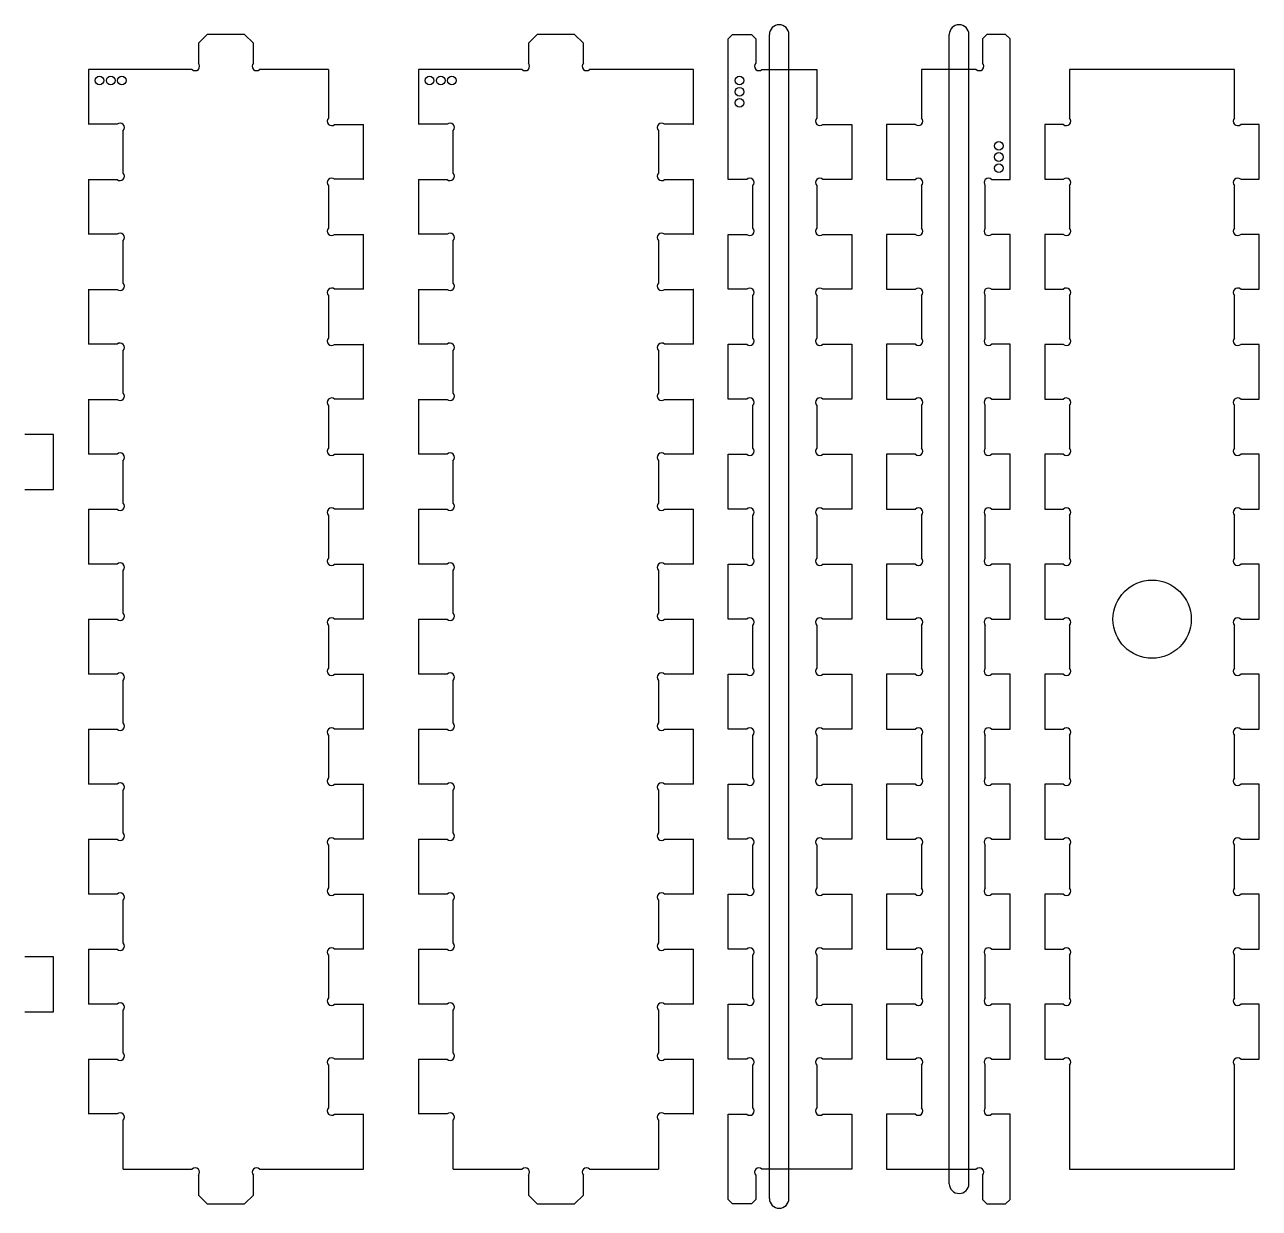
# Model space of a CAD drawing. Header units: inches. Extents: x 6 to 175, y 10 to 382.
# Drawn here: x 99.2 to 169.9, y 314 to 381.8 of the extents above; entities that cross this region are included whole.
import ezdxf

# ---------------------------------------------------------------- set-up
doc = ezdxf.new("R2010")
doc.units = ezdxf.units.IN
doc.header["$LTSCALE"] = 8
doc.header["$MEASUREMENT"] = 0

msp = doc.modelspace()

# ---------------------------------------------------------------- linework, layer by layer
at = {"color": 7, "linetype": 'Continuous', "lineweight": 25}
for p, q in [((109.652, 381.235), (109.152, 380.735)), ((111.801, 381.235), (109.652, 381.235)), ((112.301, 380.735), (111.801, 381.235)), ((128.549, 381.235), (128.049, 380.735)), ((130.699, 381.235), (128.549, 381.235)), ((131.199, 380.735), (130.699, 381.235)), ((139.748, 381.235), (139.498, 380.985)), ((139.748, 381.235), (140.823, 381.235)), ((141.073, 380.985), (140.823, 381.235)), ((154.307, 381.235), (154.057, 380.985)), ((155.382, 381.235), (154.307, 381.235)), ((155.632, 380.985), (155.382, 381.235)), ((109.152, 380.735), (109.152, 379.589)), ((112.301, 379.589), (112.301, 380.735)), ((128.049, 380.735), (128.049, 379.589)), ((131.199, 379.589), (131.199, 380.735)), ((139.498, 372.936), (139.498, 380.985)), ((141.073, 380.985), (141.073, 379.589)), ((154.057, 380.985), (154.057, 379.589)), ((155.632, 372.936), (155.632, 380.985)), ((102.853, 379.235), (102.853, 376.086)), ((108.798, 379.235), (102.853, 379.235)), ((116.601, 379.235), (112.655, 379.235)), ((116.601, 379.235), (116.601, 376.439)), ((121.75, 379.235), (121.75, 376.086)), ((127.696, 379.235), (121.75, 379.235)), ((137.498, 379.235), (131.553, 379.235)), ((137.498, 376.086), (137.498, 379.235)), ((141.427, 379.235), (144.565, 379.235)), ((144.565, 379.235), (144.565, 376.439)), ((150.565, 379.235), (150.565, 376.439)), ((153.703, 379.235), (150.565, 379.235)), ((159.046, 379.235), (159.046, 376.439)), ((168.495, 379.235), (159.046, 379.235)), ((168.495, 376.439), (168.495, 379.235)), ((102.857, 376.086), (102.853, 376.086)), ((104.503, 376.09), (102.857, 376.09)), ((102.857, 376.09), (102.857, 376.086)), ((104.853, 373.29), (104.853, 375.732)), ((116.95, 376.082), (118.596, 376.082)), ((118.596, 376.086), (118.601, 376.086)), ((118.596, 376.082), (118.596, 376.086)), ((118.601, 372.936), (118.601, 376.086)), ((121.754, 376.086), (121.75, 376.086)), ((121.754, 376.09), (121.754, 376.086)), ((123.401, 376.09), (121.754, 376.09)), ((123.75, 373.29), (123.75, 375.732)), ((135.498, 375.732), (135.498, 373.29)), ((137.494, 376.09), (135.848, 376.09)), ((137.494, 376.086), (137.494, 376.09)), ((137.498, 376.086), (137.494, 376.086)), ((144.918, 376.086), (146.565, 376.086)), ((146.565, 376.086), (146.565, 372.936)), ((148.565, 376.086), (148.565, 372.936)), ((150.211, 376.086), (148.565, 376.086)), ((157.632, 376.082), (157.632, 372.94)), ((158.696, 376.082), (157.632, 376.082)), ((169.909, 376.082), (168.844, 376.082)), ((169.909, 372.94), (169.909, 376.082)), ((102.853, 372.936), (102.853, 369.786)), ((102.853, 372.936), (102.857, 372.936)), ((102.857, 372.936), (102.857, 372.932)), ((102.857, 372.932), (104.503, 372.932)), ((118.596, 372.94), (116.95, 372.94)), ((118.596, 372.936), (118.596, 372.94)), ((118.601, 372.936), (118.596, 372.936)), ((121.75, 372.936), (121.75, 369.786)), ((121.75, 372.936), (121.754, 372.936)), ((121.754, 372.936), (121.754, 372.932)), ((121.754, 372.932), (123.401, 372.932)), ((135.848, 372.932), (137.494, 372.932)), ((137.494, 372.932), (137.494, 372.936)), ((137.494, 372.936), (137.498, 372.936)), ((137.498, 369.786), (137.498, 372.936)), ((140.559, 372.936), (139.498, 372.936)), ((146.565, 372.936), (144.918, 372.936)), ((148.565, 372.936), (150.211, 372.936)), ((154.571, 372.936), (155.632, 372.936)), ((157.632, 372.94), (158.696, 372.94)), ((168.844, 372.94), (169.909, 372.94)), ((116.601, 372.583), (116.601, 370.14)), ((140.912, 370.14), (140.912, 372.583)), ((144.565, 372.583), (144.565, 370.14)), ((150.565, 372.583), (150.565, 370.14)), ((154.217, 370.14), (154.217, 372.583)), ((159.046, 372.583), (159.046, 370.14)), ((168.495, 370.14), (168.495, 372.583)), ((102.857, 369.786), (102.853, 369.786)), ((104.503, 369.79), (102.857, 369.79)), ((102.857, 369.79), (102.857, 369.786)), ((116.95, 369.782), (118.596, 369.782)), ((118.596, 369.782), (118.596, 369.786)), ((118.596, 369.786), (118.601, 369.786)), ((118.601, 366.637), (118.601, 369.786)), ((121.754, 369.786), (121.75, 369.786)), ((123.401, 369.79), (121.754, 369.79)), ((121.754, 369.79), (121.754, 369.786)), ((137.494, 369.79), (135.848, 369.79)), ((137.494, 369.786), (137.494, 369.79)), ((137.498, 369.786), (137.494, 369.786)), ((139.498, 369.786), (140.559, 369.786)), ((139.498, 366.637), (139.498, 369.786)), ((144.918, 369.786), (146.565, 369.786)), ((146.565, 369.786), (146.565, 366.637)), ((148.565, 369.786), (148.565, 366.637)), ((150.211, 369.786), (148.565, 369.786)), ((155.632, 369.786), (154.571, 369.786)), ((155.632, 366.637), (155.632, 369.786)), ((157.632, 369.782), (157.632, 366.641)), ((158.696, 369.782), (157.632, 369.782)), ((169.909, 369.782), (168.844, 369.782)), ((169.909, 366.641), (169.909, 369.782)), ((104.853, 366.99), (104.853, 369.433)), ((123.75, 366.99), (123.75, 369.433)), ((135.498, 369.433), (135.498, 366.99)), ((102.853, 366.637), (102.853, 363.487)), ((102.853, 366.637), (102.857, 366.637)), ((102.857, 366.637), (102.857, 366.633)), ((102.857, 366.633), (104.503, 366.633)), ((116.601, 366.283), (116.601, 363.841)), ((118.596, 366.641), (116.95, 366.641)), ((118.596, 366.637), (118.596, 366.641)), ((118.601, 366.637), (118.596, 366.637)), ((121.75, 366.637), (121.75, 363.487)), ((121.75, 366.637), (121.754, 366.637)), ((121.754, 366.637), (121.754, 366.633)), ((121.754, 366.633), (123.401, 366.633)), ((135.848, 366.633), (137.494, 366.633)), ((137.494, 366.633), (137.494, 366.637)), ((137.494, 366.637), (137.498, 366.637)), ((137.498, 363.487), (137.498, 366.637)), ((140.559, 366.637), (139.498, 366.637)), ((140.912, 363.841), (140.912, 366.283)), ((144.565, 366.283), (144.565, 363.841)), ((146.565, 366.637), (144.918, 366.637)), ((148.565, 366.637), (150.211, 366.637)), ((150.565, 366.283), (150.565, 363.841)), ((154.217, 363.841), (154.217, 366.283)), ((154.571, 366.637), (155.632, 366.637)), ((157.632, 366.641), (158.696, 366.641)), ((159.046, 366.283), (159.046, 363.841)), ((168.495, 363.841), (168.495, 366.283)), ((168.844, 366.641), (169.909, 366.641)), ((102.857, 363.487), (102.853, 363.487)), ((104.503, 363.491), (102.857, 363.491)), ((102.857, 363.491), (102.857, 363.487)), ((116.95, 363.483), (118.596, 363.483)), ((118.596, 363.483), (118.596, 363.487)), ((118.596, 363.487), (118.601, 363.487)), ((118.601, 360.338), (118.601, 363.487)), ((121.754, 363.487), (121.75, 363.487)), ((123.401, 363.491), (121.754, 363.491)), ((121.754, 363.491), (121.754, 363.487)), ((137.494, 363.491), (135.848, 363.491)), ((137.494, 363.487), (137.494, 363.491)), ((137.498, 363.487), (137.494, 363.487)), ((139.498, 360.338), (139.498, 363.487)), ((139.498, 363.487), (140.559, 363.487)), ((144.918, 363.487), (146.565, 363.487)), ((146.565, 363.487), (146.565, 360.338)), ((148.565, 363.487), (148.565, 360.338)), ((150.211, 363.487), (148.565, 363.487)), ((155.632, 363.487), (154.571, 363.487)), ((155.632, 360.338), (155.632, 363.487)), ((157.632, 363.483), (157.632, 360.342)), ((158.696, 363.483), (157.632, 363.483)), ((169.909, 363.483), (168.844, 363.483)), ((169.909, 360.342), (169.909, 363.483)), ((104.853, 360.691), (104.853, 363.134)), ((123.75, 360.691), (123.75, 363.134)), ((135.498, 363.134), (135.498, 360.691)), ((102.853, 360.338), (102.853, 357.188)), ((102.853, 360.338), (102.857, 360.338)), ((102.857, 360.338), (102.857, 360.334)), ((102.857, 360.334), (104.503, 360.334)), ((116.601, 359.984), (116.601, 357.542)), ((118.596, 360.342), (116.95, 360.342)), ((118.596, 360.338), (118.596, 360.342)), ((118.601, 360.338), (118.596, 360.338)), ((121.75, 360.338), (121.75, 357.188)), ((121.75, 360.338), (121.754, 360.338)), ((121.754, 360.338), (121.754, 360.334)), ((121.754, 360.334), (123.401, 360.334)), ((135.848, 360.334), (137.494, 360.334)), ((137.494, 360.334), (137.494, 360.338)), ((137.494, 360.338), (137.498, 360.338)), ((137.498, 357.188), (137.498, 360.338)), ((140.559, 360.338), (139.498, 360.338)), ((140.912, 357.542), (140.912, 359.984)), ((144.565, 359.984), (144.565, 357.542)), ((146.565, 360.338), (144.918, 360.338)), ((148.565, 360.338), (150.211, 360.338)), ((150.565, 359.984), (150.565, 357.542)), ((154.217, 357.542), (154.217, 359.984)), ((154.571, 360.338), (155.632, 360.338)), ((157.632, 360.342), (158.696, 360.342)), ((159.046, 359.984), (159.046, 357.542)), ((168.495, 357.542), (168.495, 359.984)), ((168.844, 360.342), (169.909, 360.342)), ((100.853, 358.319), (99.206, 358.319)), ((100.853, 355.169), (100.853, 358.319)), ((102.857, 357.188), (102.853, 357.188)), ((104.503, 357.192), (102.857, 357.192)), ((102.857, 357.192), (102.857, 357.188)), ((116.95, 357.184), (118.596, 357.184)), ((118.596, 357.184), (118.596, 357.188)), ((118.596, 357.188), (118.601, 357.188)), ((118.601, 354.038), (118.601, 357.188)), ((121.754, 357.188), (121.75, 357.188)), ((123.401, 357.192), (121.754, 357.192)), ((121.754, 357.192), (121.754, 357.188)), ((137.494, 357.192), (135.848, 357.192)), ((137.494, 357.188), (137.494, 357.192)), ((137.498, 357.188), (137.494, 357.188)), ((139.498, 357.188), (140.559, 357.188)), ((139.498, 354.038), (139.498, 357.188)), ((144.918, 357.188), (146.565, 357.188)), ((146.565, 357.188), (146.565, 354.038)), ((148.565, 357.188), (148.565, 354.038)), ((150.211, 357.188), (148.565, 357.188)), ((155.632, 357.188), (154.571, 357.188)), ((155.632, 354.038), (155.632, 357.188)), ((157.632, 357.184), (157.632, 354.042)), ((158.696, 357.184), (157.632, 357.184)), ((169.909, 357.184), (168.844, 357.184)), ((169.909, 354.042), (169.909, 357.184)), ((104.853, 354.392), (104.853, 356.835)), ((123.75, 354.392), (123.75, 356.835)), ((135.498, 356.835), (135.498, 354.392)), ((99.206, 355.169), (100.853, 355.169)), ((102.853, 354.038), (102.853, 350.889)), ((102.853, 354.038), (102.857, 354.038)), ((102.857, 354.038), (102.857, 354.034)), ((102.857, 354.034), (104.503, 354.034)), ((116.601, 353.685), (116.601, 351.242)), ((118.596, 354.042), (116.95, 354.042)), ((118.596, 354.038), (118.596, 354.042)), ((118.601, 354.038), (118.596, 354.038)), ((121.75, 354.038), (121.75, 350.889)), ((121.75, 354.038), (121.754, 354.038)), ((121.754, 354.038), (121.754, 354.034)), ((121.754, 354.034), (123.401, 354.034)), ((135.848, 354.034), (137.494, 354.034)), ((137.494, 354.034), (137.494, 354.038)), ((137.494, 354.038), (137.498, 354.038)), ((137.498, 350.889), (137.498, 354.038)), ((140.559, 354.038), (139.498, 354.038)), ((140.912, 351.242), (140.912, 353.685)), ((144.565, 353.685), (144.565, 351.242)), ((146.565, 354.038), (144.918, 354.038)), ((148.565, 354.038), (150.211, 354.038)), ((150.565, 353.685), (150.565, 351.242)), ((154.217, 351.242), (154.217, 353.685)), ((154.571, 354.038), (155.632, 354.038)), ((157.632, 354.042), (158.696, 354.042)), ((159.046, 353.685), (159.046, 351.242)), ((168.495, 351.242), (168.495, 353.685)), ((168.844, 354.042), (169.909, 354.042)), ((102.857, 350.889), (102.853, 350.889)), ((104.503, 350.893), (102.857, 350.893)), ((102.857, 350.893), (102.857, 350.889)), ((116.95, 350.885), (118.596, 350.885)), ((118.596, 350.885), (118.596, 350.889)), ((118.596, 350.889), (118.601, 350.889)), ((118.601, 347.739), (118.601, 350.889)), ((121.754, 350.889), (121.75, 350.889)), ((123.401, 350.893), (121.754, 350.893)), ((121.754, 350.893), (121.754, 350.889)), ((137.494, 350.893), (135.848, 350.893)), ((137.494, 350.889), (137.494, 350.893)), ((137.498, 350.889), (137.494, 350.889)), ((139.498, 350.889), (140.559, 350.889)), ((139.498, 347.739), (139.498, 350.889)), ((144.918, 350.889), (146.565, 350.889)), ((146.565, 350.889), (146.565, 347.739)), ((148.565, 350.889), (148.565, 347.739)), ((150.211, 350.889), (148.565, 350.889)), ((155.632, 350.889), (154.571, 350.889)), ((155.632, 347.739), (155.632, 350.889)), ((157.632, 350.885), (157.632, 347.743)), ((158.696, 350.885), (157.632, 350.885)), ((169.909, 350.885), (168.844, 350.885)), ((169.909, 347.743), (169.909, 350.885)), ((104.853, 348.093), (104.853, 350.535)), ((123.75, 348.093), (123.75, 350.535)), ((135.498, 350.535), (135.498, 348.093)), ((102.853, 347.739), (102.853, 344.59)), ((102.853, 347.739), (102.857, 347.739)), ((102.857, 347.739), (102.857, 347.735)), ((102.857, 347.735), (104.503, 347.735)), ((116.601, 347.386), (116.601, 344.943)), ((118.596, 347.743), (116.95, 347.743)), ((118.596, 347.739), (118.596, 347.743)), ((118.601, 347.739), (118.596, 347.739)), ((121.75, 347.739), (121.75, 344.59)), ((121.75, 347.739), (121.754, 347.739)), ((121.754, 347.739), (121.754, 347.735)), ((121.754, 347.735), (123.401, 347.735)), ((135.848, 347.735), (137.494, 347.735)), ((137.494, 347.735), (137.494, 347.739)), ((137.494, 347.739), (137.498, 347.739)), ((137.498, 344.59), (137.498, 347.739)), ((140.559, 347.739), (139.498, 347.739)), ((140.912, 344.943), (140.912, 347.386)), ((144.565, 347.386), (144.565, 344.943)), ((146.565, 347.739), (144.918, 347.739)), ((148.565, 347.739), (150.211, 347.739)), ((150.565, 347.386), (150.565, 344.943)), ((154.217, 344.943), (154.217, 347.386)), ((154.571, 347.739), (155.632, 347.739)), ((157.632, 347.743), (158.696, 347.743)), ((159.046, 347.386), (159.046, 344.943)), ((168.495, 344.943), (168.495, 347.386)), ((168.844, 347.743), (169.909, 347.743)), ((102.857, 344.59), (102.853, 344.59)), ((104.503, 344.594), (102.857, 344.594)), ((102.857, 344.594), (102.857, 344.59)), ((116.95, 344.586), (118.596, 344.586)), ((118.596, 344.586), (118.596, 344.59)), ((118.596, 344.59), (118.601, 344.59)), ((118.601, 341.44), (118.601, 344.59)), ((121.754, 344.59), (121.75, 344.59)), ((123.401, 344.594), (121.754, 344.594)), ((121.754, 344.594), (121.754, 344.59)), ((137.494, 344.594), (135.848, 344.594)), ((137.494, 344.59), (137.494, 344.594)), ((137.498, 344.59), (137.494, 344.59)), ((139.498, 341.44), (139.498, 344.59)), ((139.498, 344.59), (140.559, 344.59)), ((144.918, 344.59), (146.565, 344.59)), ((146.565, 344.59), (146.565, 341.44)), ((148.565, 344.59), (148.565, 341.44)), ((150.211, 344.59), (148.565, 344.59)), ((155.632, 344.59), (154.571, 344.59)), ((155.632, 341.44), (155.632, 344.59)), ((157.632, 344.586), (157.632, 341.444)), ((158.696, 344.586), (157.632, 344.586)), ((169.909, 344.586), (168.844, 344.586)), ((169.909, 341.444), (169.909, 344.586)), ((104.853, 341.794), (104.853, 344.236)), ((123.75, 341.794), (123.75, 344.236)), ((135.498, 344.236), (135.498, 341.794)), ((102.853, 341.44), (102.853, 338.29)), ((102.853, 341.44), (102.857, 341.44)), ((102.857, 341.44), (102.857, 341.436)), ((102.857, 341.436), (104.503, 341.436)), ((116.601, 341.086), (116.601, 338.644)), ((118.596, 341.444), (116.95, 341.444)), ((118.596, 341.44), (118.596, 341.444)), ((118.601, 341.44), (118.596, 341.44)), ((121.75, 341.44), (121.75, 338.29)), ((121.75, 341.44), (121.754, 341.44)), ((121.754, 341.44), (121.754, 341.436)), ((121.754, 341.436), (123.401, 341.436)), ((135.848, 341.436), (137.494, 341.436)), ((137.494, 341.436), (137.494, 341.44)), ((137.494, 341.44), (137.498, 341.44)), ((137.498, 338.29), (137.498, 341.44)), ((140.559, 341.44), (139.498, 341.44)), ((140.912, 338.644), (140.912, 341.086)), ((144.565, 341.086), (144.565, 338.644)), ((146.565, 341.44), (144.918, 341.44)), ((148.565, 341.44), (150.211, 341.44)), ((150.565, 341.086), (150.565, 338.644)), ((154.217, 338.644), (154.217, 341.086)), ((154.571, 341.44), (155.632, 341.44)), ((157.632, 341.444), (158.696, 341.444)), ((159.046, 341.086), (159.046, 338.644)), ((168.495, 338.644), (168.495, 341.086)), ((168.844, 341.444), (169.909, 341.444)), ((102.857, 338.29), (102.853, 338.29)), ((104.503, 338.294), (102.857, 338.294)), ((102.857, 338.294), (102.857, 338.29)), ((116.95, 338.286), (118.596, 338.286)), ((118.596, 338.286), (118.596, 338.29)), ((118.596, 338.29), (118.601, 338.29)), ((118.601, 335.141), (118.601, 338.29)), ((121.754, 338.29), (121.75, 338.29)), ((123.401, 338.294), (121.754, 338.294)), ((121.754, 338.294), (121.754, 338.29)), ((137.494, 338.294), (135.848, 338.294)), ((137.494, 338.29), (137.494, 338.294)), ((137.498, 338.29), (137.494, 338.29)), ((139.498, 335.141), (139.498, 338.29)), ((139.498, 338.29), (140.559, 338.29)), ((144.918, 338.29), (146.565, 338.29)), ((146.565, 338.29), (146.565, 335.141)), ((148.565, 338.29), (148.565, 335.141)), ((150.211, 338.29), (148.565, 338.29)), ((155.632, 338.29), (154.571, 338.29)), ((155.632, 335.141), (155.632, 338.29)), ((157.632, 338.286), (157.632, 335.145)), ((158.696, 338.286), (157.632, 338.286)), ((169.909, 338.286), (168.844, 338.286)), ((169.909, 335.145), (169.909, 338.286)), ((104.853, 335.494), (104.853, 337.937)), ((123.75, 335.494), (123.75, 337.937)), ((135.498, 337.937), (135.498, 335.494)), ((102.853, 335.141), (102.853, 331.991)), ((102.853, 335.141), (102.857, 335.141)), ((102.857, 335.141), (102.857, 335.137)), ((102.857, 335.137), (104.503, 335.137)), ((118.596, 335.145), (116.95, 335.145)), ((118.596, 335.141), (118.596, 335.145)), ((118.601, 335.141), (118.596, 335.141)), ((121.75, 335.141), (121.75, 331.991)), ((121.75, 335.141), (121.754, 335.141)), ((121.754, 335.141), (121.754, 335.137)), ((121.754, 335.137), (123.401, 335.137)), ((135.848, 335.137), (137.494, 335.137)), ((137.494, 335.137), (137.494, 335.141)), ((137.494, 335.141), (137.498, 335.141)), ((137.498, 331.991), (137.498, 335.141)), ((140.559, 335.141), (139.498, 335.141)), ((146.565, 335.141), (144.918, 335.141)), ((148.565, 335.141), (150.211, 335.141)), ((154.571, 335.141), (155.632, 335.141)), ((157.632, 335.145), (158.696, 335.145)), ((168.844, 335.145), (169.909, 335.145)), ((116.601, 334.787), (116.601, 332.345)), ((140.912, 332.345), (140.912, 334.787)), ((144.565, 334.787), (144.565, 332.345)), ((150.565, 334.787), (150.565, 332.345)), ((154.217, 332.345), (154.217, 334.787)), ((159.046, 334.787), (159.046, 332.345)), ((168.495, 332.345), (168.495, 334.787)), ((102.857, 331.991), (102.853, 331.991)), ((104.503, 331.995), (102.857, 331.995)), ((102.857, 331.995), (102.857, 331.991)), ((104.853, 329.195), (104.853, 331.638)), ((116.95, 331.987), (118.596, 331.987)), ((118.596, 331.991), (118.601, 331.991)), ((118.596, 331.987), (118.596, 331.991)), ((118.601, 328.842), (118.601, 331.991)), ((121.754, 331.991), (121.75, 331.991)), ((123.401, 331.995), (121.754, 331.995)), ((121.754, 331.995), (121.754, 331.991)), ((123.75, 329.195), (123.75, 331.638)), ((135.498, 331.638), (135.498, 329.195)), ((137.494, 331.995), (135.848, 331.995)), ((137.494, 331.991), (137.494, 331.995)), ((137.498, 331.991), (137.494, 331.991)), ((139.498, 328.842), (139.498, 331.991)), ((139.498, 331.991), (140.559, 331.991)), ((144.918, 331.991), (146.565, 331.991)), ((146.565, 331.991), (146.565, 328.842)), ((148.565, 331.991), (148.565, 328.842)), ((150.211, 331.991), (148.565, 331.991)), ((155.632, 331.991), (154.571, 331.991)), ((155.632, 328.842), (155.632, 331.991)), ((157.632, 331.987), (157.632, 328.846)), ((158.696, 331.987), (157.632, 331.987)), ((169.909, 331.987), (168.844, 331.987)), ((169.909, 328.846), (169.909, 331.987)), ((102.853, 328.842), (102.853, 325.692)), ((102.853, 328.842), (102.857, 328.842)), ((102.857, 328.842), (102.857, 328.838)), ((102.857, 328.838), (104.503, 328.838)), ((118.596, 328.846), (116.95, 328.846)), ((118.596, 328.842), (118.596, 328.846)), ((118.601, 328.842), (118.596, 328.842)), ((121.75, 328.842), (121.75, 325.692)), ((121.75, 328.842), (121.754, 328.842)), ((121.754, 328.842), (121.754, 328.838)), ((121.754, 328.838), (123.401, 328.838)), ((135.848, 328.838), (137.494, 328.838)), ((137.494, 328.838), (137.494, 328.842)), ((137.494, 328.842), (137.498, 328.842)), ((137.498, 325.692), (137.498, 328.842)), ((140.559, 328.842), (139.498, 328.842)), ((146.565, 328.842), (144.918, 328.842)), ((148.565, 328.842), (150.211, 328.842)), ((154.571, 328.842), (155.632, 328.842)), ((157.632, 328.846), (158.696, 328.846)), ((168.844, 328.846), (169.909, 328.846)), ((100.853, 328.397), (99.206, 328.397)), ((100.853, 325.248), (100.853, 328.397)), ((116.601, 328.488), (116.601, 326.046)), ((140.912, 326.046), (140.912, 328.488)), ((144.565, 328.488), (144.565, 326.046)), ((150.565, 328.488), (150.565, 326.046)), ((154.217, 326.046), (154.217, 328.488)), ((159.046, 328.488), (159.046, 326.046)), ((168.495, 326.046), (168.495, 328.488)), ((99.206, 325.248), (100.853, 325.248)), ((102.857, 325.692), (102.853, 325.692)), ((104.503, 325.696), (102.857, 325.696)), ((102.857, 325.696), (102.857, 325.692)), ((104.853, 322.896), (104.853, 325.338)), ((116.95, 325.688), (118.596, 325.688)), ((118.596, 325.688), (118.596, 325.692)), ((118.596, 325.692), (118.601, 325.692)), ((118.601, 322.542), (118.601, 325.692)), ((121.754, 325.692), (121.75, 325.692)), ((121.754, 325.696), (121.754, 325.692)), ((123.401, 325.696), (121.754, 325.696)), ((123.75, 322.896), (123.75, 325.338)), ((135.498, 325.338), (135.498, 322.896)), ((137.494, 325.696), (135.848, 325.696)), ((137.494, 325.692), (137.494, 325.696)), ((137.498, 325.692), (137.494, 325.692)), ((139.498, 325.692), (140.559, 325.692)), ((139.498, 322.542), (139.498, 325.692)), ((144.918, 325.692), (146.565, 325.692)), ((146.565, 325.692), (146.565, 322.542)), ((148.565, 325.692), (148.565, 322.542)), ((150.211, 325.692), (148.565, 325.692)), ((155.632, 325.692), (154.571, 325.692)), ((155.632, 322.542), (155.632, 325.692)), ((157.632, 325.688), (157.632, 322.542)), ((158.696, 325.688), (157.632, 325.688)), ((169.909, 325.688), (168.844, 325.688)), ((169.909, 322.542), (169.909, 325.688)), ((102.853, 322.542), (102.853, 319.393)), ((102.853, 322.542), (102.857, 322.542)), ((102.857, 322.542), (102.857, 322.538)), ((102.857, 322.538), (104.503, 322.538)), ((118.596, 322.546), (116.95, 322.546)), ((118.596, 322.542), (118.596, 322.546)), ((118.601, 322.542), (118.596, 322.542)), ((121.75, 322.542), (121.75, 319.393)), ((121.75, 322.542), (121.754, 322.542)), ((121.754, 322.542), (121.754, 322.538)), ((121.754, 322.538), (123.401, 322.538)), ((135.848, 322.538), (137.494, 322.538)), ((137.494, 322.538), (137.494, 322.542)), ((137.494, 322.542), (137.498, 322.542)), ((137.498, 319.393), (137.498, 322.542)), ((140.559, 322.542), (139.498, 322.542)), ((146.565, 322.542), (144.918, 322.542)), ((148.565, 322.542), (150.211, 322.542)), ((154.571, 322.542), (155.632, 322.542)), ((157.632, 322.542), (158.692, 322.542)), ((168.848, 322.542), (169.909, 322.542)), ((116.601, 322.189), (116.601, 319.746)), ((140.912, 319.746), (140.912, 322.189)), ((144.565, 322.189), (144.565, 319.746)), ((150.565, 322.189), (150.565, 319.746)), ((154.217, 319.746), (154.217, 322.189)), ((159.046, 322.189), (159.046, 316.243)), ((168.495, 316.243), (168.495, 322.189)), ((102.857, 319.393), (102.853, 319.393)), ((104.503, 319.397), (102.857, 319.397)), ((102.857, 319.397), (102.857, 319.393)), ((104.853, 316.243), (104.853, 319.039)), ((116.95, 319.389), (118.596, 319.389)), ((118.596, 319.393), (118.601, 319.393)), ((118.596, 319.389), (118.596, 319.393)), ((118.601, 316.243), (118.601, 319.393)), ((121.754, 319.393), (121.75, 319.393)), ((123.401, 319.397), (121.754, 319.397)), ((121.754, 319.397), (121.754, 319.393)), ((123.75, 316.243), (123.75, 319.039)), ((135.498, 319.039), (135.498, 316.243)), ((137.494, 319.397), (135.848, 319.397)), ((137.494, 319.393), (137.494, 319.397)), ((137.498, 319.393), (137.494, 319.393)), ((139.498, 314.493), (139.498, 319.393)), ((139.498, 319.393), (140.559, 319.393)), ((144.918, 319.393), (146.565, 319.393)), ((146.565, 319.393), (146.565, 316.243)), ((148.565, 319.393), (148.565, 316.243)), ((150.211, 319.393), (148.565, 319.393)), ((155.632, 319.393), (154.571, 319.393)), ((155.632, 314.493), (155.632, 319.393)), ((104.853, 316.243), (108.798, 316.243)), ((112.655, 316.243), (118.601, 316.243)), ((123.75, 316.243), (127.696, 316.243)), ((131.553, 316.243), (135.498, 316.243)), ((146.565, 316.243), (141.427, 316.243)), ((148.565, 316.243), (153.703, 316.243)), ((159.046, 316.243), (168.495, 316.243)), ((109.152, 315.89), (109.152, 314.743)), ((112.301, 314.743), (112.301, 315.89)), ((128.049, 315.89), (128.049, 314.743)), ((131.199, 314.743), (131.199, 315.89)), ((141.073, 315.89), (141.073, 314.493)), ((154.057, 315.89), (154.057, 314.493)), ((109.152, 314.743), (109.652, 314.243)), ((111.801, 314.243), (112.301, 314.743)), ((128.049, 314.743), (128.549, 314.243)), ((130.699, 314.243), (131.199, 314.743)), ((109.652, 314.243), (111.801, 314.243)), ((128.549, 314.243), (130.699, 314.243)), ((139.498, 314.493), (139.748, 314.243)), ((140.823, 314.243), (139.748, 314.243)), ((140.823, 314.243), (141.073, 314.493)), ((154.057, 314.493), (154.307, 314.243)), ((154.307, 314.243), (155.382, 314.243)), ((155.382, 314.243), (155.632, 314.493))]:
    msp.add_line(p, q, dxfattribs=at)
at = {"color": 7, "linetype": 'Continuous'}
for p, q in [((141.852, 314.554), (141.852, 381.235)), ((142.972, 314.554), (142.972, 381.235)), ((152.157, 315.402), (152.157, 381.235)), ((153.277, 315.402), (153.277, 381.235))]:
    msp.add_line(p, q, dxfattribs=at)
at = {"color": 7, "linetype": 'Continuous', "lineweight": 25}
for centre, radius in [((103.493, 378.595), 0.25), ((104.133, 378.595), 0.25), ((104.773, 378.595), 0.25), ((122.39, 378.595), 0.25), ((123.03, 378.595), 0.25), ((123.67, 378.595), 0.25), ((140.138, 378.595), 0.25), ((140.138, 377.955), 0.25), ((140.138, 377.315), 0.25), ((154.992, 374.856), 0.25), ((154.992, 374.216), 0.25), ((154.992, 373.576), 0.25), ((163.77, 347.739), 2.24)]:
    msp.add_circle(centre, radius, dxfattribs=at)
at = {"color": 7, "linetype": 'Continuous'}
for centre, start, end in [((142.412, 381.235), 0, 180), ((152.717, 381.235), 0, 180), ((152.717, 315.402), 180, 0), ((142.412, 314.554), 180, 0)]:
    msp.add_arc(centre, 0.56, start, end, dxfattribs=at)
at = {"color": 7, "linetype": 'Continuous', "lineweight": 25}
for centre, start, end in [((108.975, 379.412), 225, 45), ((112.478, 379.412), 135, 315), ((127.873, 379.412), 225, 45), ((131.376, 379.412), 135, 315), ((141.25, 379.412), 135, 315), ((153.88, 379.412), 225, 45), ((104.676, 375.909), 315, 133.68842), ((116.777, 376.262), 135, 313.68842), ((123.573, 375.909), 315, 133.68842), ((135.675, 375.909), 46.31158, 225), ((144.742, 376.262), 135, 315), ((150.388, 376.262), 225, 45), ((158.869, 376.262), 226.31158, 45), ((168.671, 376.262), 135, 313.68842), ((104.676, 373.113), 226.31158, 45), ((116.777, 372.759), 46.31158, 225), ((123.573, 373.113), 226.31158, 45), ((135.675, 373.113), 135, 313.68842), ((140.736, 372.759), 315, 135), ((144.742, 372.759), 45, 225), ((150.388, 372.759), 315, 135), ((154.394, 372.759), 45, 225), ((158.869, 372.759), 315, 133.68842), ((168.671, 372.759), 46.31158, 225), ((104.676, 369.61), 315, 133.68842), ((116.777, 369.963), 135, 313.68842), ((123.573, 369.61), 315, 133.68842), ((135.675, 369.61), 46.31158, 225), ((140.736, 369.963), 225, 45), ((144.742, 369.963), 135, 315), ((150.388, 369.963), 225, 45), ((154.394, 369.963), 135, 315), ((158.869, 369.963), 226.31158, 45), ((168.671, 369.963), 135, 313.68842), ((104.676, 366.814), 226.31158, 45), ((123.573, 366.814), 226.31158, 45), ((135.675, 366.814), 135, 313.68842), ((116.777, 366.46), 46.31158, 225), ((140.736, 366.46), 315, 135), ((144.742, 366.46), 45, 225), ((150.388, 366.46), 315, 135), ((154.394, 366.46), 45, 225), ((158.869, 366.46), 315, 133.68842), ((168.671, 366.46), 46.31158, 225), ((104.676, 363.31), 315, 133.68842), ((116.777, 363.664), 135, 313.68842), ((123.573, 363.31), 315, 133.68842), ((135.675, 363.31), 46.31158, 225), ((140.736, 363.664), 225, 45), ((144.742, 363.664), 135, 315), ((150.388, 363.664), 225, 45), ((154.394, 363.664), 135, 315), ((158.869, 363.664), 226.31158, 45), ((168.671, 363.664), 135, 313.68842), ((104.676, 360.514), 226.31158, 45), ((123.573, 360.514), 226.31158, 45), ((135.675, 360.514), 135, 313.68842), ((116.777, 360.161), 46.31158, 225), ((140.736, 360.161), 315, 135), ((144.742, 360.161), 45, 225), ((150.388, 360.161), 315, 135), ((154.394, 360.161), 45, 225), ((158.869, 360.161), 315, 133.68842), ((168.671, 360.161), 46.31158, 225), ((104.676, 357.011), 315, 133.68842), ((116.777, 357.365), 135, 313.68842), ((123.573, 357.011), 315, 133.68842), ((135.675, 357.011), 46.31158, 225), ((140.736, 357.365), 225, 45), ((144.742, 357.365), 135, 315), ((150.388, 357.365), 225, 45), ((154.394, 357.365), 135, 315), ((158.869, 357.365), 226.31158, 45), ((168.671, 357.365), 135, 313.68842), ((104.676, 354.215), 226.31158, 45), ((123.573, 354.215), 226.31158, 45), ((135.675, 354.215), 135, 313.68842), ((116.777, 353.862), 46.31158, 225), ((140.736, 353.862), 315, 135), ((144.742, 353.862), 45, 225), ((150.388, 353.862), 315, 135), ((154.394, 353.862), 45, 225), ((158.869, 353.862), 315, 133.68842), ((168.671, 353.862), 46.31158, 225), ((104.676, 350.712), 315, 133.68842), ((116.777, 351.066), 135, 313.68842), ((123.573, 350.712), 315, 133.68842), ((135.675, 350.712), 46.31158, 225), ((140.736, 351.066), 225, 45), ((144.742, 351.066), 135, 315), ((150.388, 351.066), 225, 45), ((154.394, 351.066), 135, 315), ((158.869, 351.066), 226.31158, 45), ((168.671, 351.066), 135, 313.68842), ((104.676, 347.916), 226.31158, 45), ((123.573, 347.916), 226.31158, 45), ((135.675, 347.916), 135, 313.68842), ((116.777, 347.562), 46.31158, 225), ((140.736, 347.562), 315, 135), ((144.742, 347.562), 45, 225), ((150.388, 347.562), 315, 135), ((154.394, 347.562), 45, 225), ((158.869, 347.562), 315, 133.68842), ((168.671, 347.562), 46.31158, 225), ((104.676, 344.413), 315, 133.68842), ((116.777, 344.766), 135, 313.68842), ((123.573, 344.413), 315, 133.68842), ((135.675, 344.413), 46.31158, 225), ((140.736, 344.766), 225, 45), ((144.742, 344.766), 135, 315), ((150.388, 344.766), 225, 45), ((154.394, 344.766), 135, 315), ((158.869, 344.766), 226.31158, 45), ((168.671, 344.766), 135, 313.68842), ((104.676, 341.617), 226.31158, 45), ((116.777, 341.263), 46.31158, 225), ((123.573, 341.617), 226.31158, 45), ((135.675, 341.617), 135, 313.68842), ((140.736, 341.263), 315, 135), ((144.742, 341.263), 45, 225), ((150.388, 341.263), 315, 135), ((154.394, 341.263), 45, 225), ((158.869, 341.263), 315, 133.68842), ((168.671, 341.263), 46.31158, 225), ((104.676, 338.114), 315, 133.68842), ((116.777, 338.467), 135, 313.68842), ((123.573, 338.114), 315, 133.68842), ((135.675, 338.114), 46.31158, 225), ((140.736, 338.467), 225, 45), ((144.742, 338.467), 135, 315), ((150.388, 338.467), 225, 45), ((154.394, 338.467), 135, 315), ((158.869, 338.467), 226.31158, 45), ((168.671, 338.467), 135, 313.68842), ((104.676, 335.318), 226.31158, 45), ((116.777, 334.964), 46.31158, 225), ((123.573, 335.318), 226.31158, 45), ((135.675, 335.318), 135, 313.68842), ((140.736, 334.964), 315, 135), ((144.742, 334.964), 45, 225), ((150.388, 334.964), 315, 135), ((154.394, 334.964), 45, 225), ((158.869, 334.964), 315, 133.68842), ((168.671, 334.964), 46.31158, 225), ((116.777, 332.168), 135, 313.68842), ((140.736, 332.168), 225, 45), ((144.742, 332.168), 135, 315), ((150.388, 332.168), 225, 45), ((154.394, 332.168), 135, 315), ((158.869, 332.168), 226.31158, 45), ((168.671, 332.168), 135, 313.68842), ((104.676, 331.814), 315, 133.68842), ((123.573, 331.814), 315, 133.68842), ((135.675, 331.814), 46.31158, 225), ((104.676, 329.018), 226.31158, 45), ((116.777, 328.665), 46.31158, 225), ((123.573, 329.018), 226.31158, 45), ((135.675, 329.018), 135, 313.68842), ((140.736, 328.665), 315, 135), ((144.742, 328.665), 45, 225), ((150.388, 328.665), 315, 135), ((154.394, 328.665), 45, 225), ((158.869, 328.665), 315, 133.68842), ((168.671, 328.665), 46.31158, 225), ((116.777, 325.869), 135, 313.68842), ((140.736, 325.869), 225, 45), ((144.742, 325.869), 135, 315), ((150.388, 325.869), 225, 45), ((154.394, 325.869), 135, 315), ((158.869, 325.869), 226.31158, 45), ((168.671, 325.869), 135, 313.68842), ((104.676, 325.515), 315, 133.68842), ((123.573, 325.515), 315, 133.68842), ((135.675, 325.515), 46.31158, 225), ((104.676, 322.719), 226.31158, 45), ((116.777, 322.366), 46.31158, 225), ((123.573, 322.719), 226.31158, 45), ((135.675, 322.719), 135, 313.68842), ((140.736, 322.366), 315, 135), ((144.742, 322.366), 45, 225), ((150.388, 322.366), 315, 135), ((154.394, 322.366), 45, 225), ((158.869, 322.366), 315, 135), ((168.671, 322.366), 45, 225), ((116.777, 319.57), 135, 313.68842), ((140.736, 319.57), 225, 45), ((144.742, 319.57), 135, 315), ((150.388, 319.57), 225, 45), ((154.394, 319.57), 135, 315), ((104.676, 319.216), 315, 133.68842), ((123.573, 319.216), 315, 133.68842), ((135.675, 319.216), 46.31158, 225), ((108.975, 316.066), 315, 135), ((112.478, 316.066), 45, 225), ((127.873, 316.066), 315, 135), ((131.376, 316.066), 45, 225), ((141.25, 316.066), 45, 225), ((153.88, 316.066), 315, 135)]:
    msp.add_arc(centre, 0.25, start, end, dxfattribs=at)

doc.saveas('drawing.dxf')
